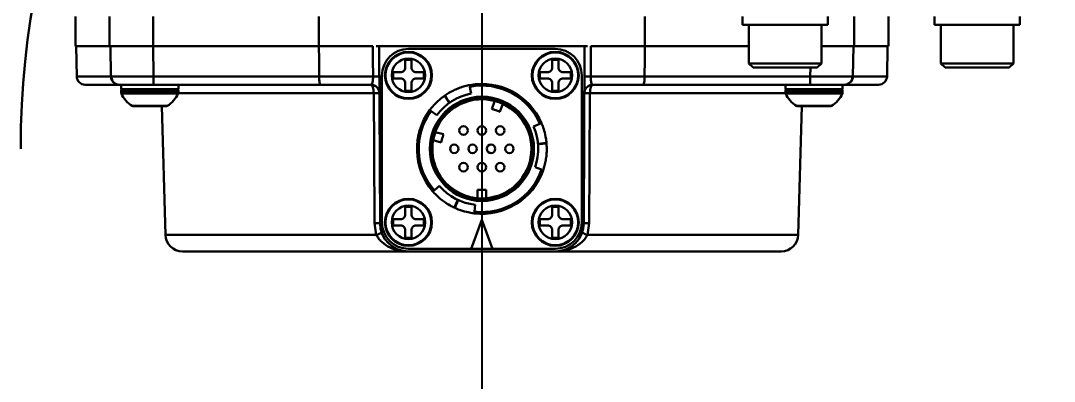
# Model space of a CAD drawing. Header units: millimetres. Extents: x 8 to 22425, y -1213 to 4973.
# Drawn here: x 10201.3 to 10322.3, y 3327.4 to 3369.6 of the extents above; entities that cross this region are included whole.
import ezdxf

# ---------------------------------------------------------------- set-up
doc = ezdxf.new("R2010")
doc.units = ezdxf.units.MM
doc.header["$PDSIZE"] = -1
doc.styles.get("Standard").update_dxf_attribs({"font": 'hyswlongfangsong.ttf'})
doc.dimstyles.new('ISO-25', dxfattribs={"dimscale": 25, "dimtxt": 3.5, "dimasz": 1.6, "dimexe": 1.25, "dimexo": 0.625, "dimtad": 1, "dimdec": 0, "dimzin": 9, "dimdsep": 46, "dimtxsty": 'Standard', "dimcen": 2.5, "dimadec": 0, "dimazin": 2, "dimtfac": 1, "dimtdec": 0, "dimtofl": 0, "dimtmove": 0, "dimatfit": 3, "dimfxl": 1, "dimarcsym": 0})

# ---------------------------------------------------------------- blocks, each defined once
blk = doc.blocks.new('*D170')
at = {"color": 0, "lineweight": -2, "transparency": 16777216}
for p, q in [((10120.92, 3749.07), (10816.81, 3749.07)), ((10785.56, 3709.07), (10785.56, 3165.07)), ((10540.92, 3125.07), (10816.81, 3125.07))]:
    blk.add_line(p, q, dxfattribs=at)
at = {"color": 0, "transparency": 16777216}
for points in [[(10778.89, 3709.07), (10792.22, 3709.07), (10785.56, 3749.07)], [(10778.89, 3165.07), (10792.22, 3165.07), (10785.56, 3125.07)]]:
    blk.add_solid(points, dxfattribs=at)
at = {"layer": 'Defpoints', "color": 0, "transparency": 16777216}
for p in [(10105.3, 3749.07), (10525.3, 3125.07), (10785.56, 3125.07)]:
    blk.add_point(p, dxfattribs=at)
at = {"color": 0, "transparency": 16777216, "insert": (10726.18, 3457.98), "char_height": 87.5, "attachment_point": 5, "rotation": 90}
blk.add_mtext('624', dxfattribs=at)
blk = doc.blocks.new('*D169')
at = {"color": 0, "lineweight": -2, "transparency": 16777216}
for p, q in [((10255.3, 3537.24), (10255.3, 2923.1)), ((9799.25, 3378.84), (9799.25, 2923.1)), ((9839.25, 2954.35), (10215.3, 2954.35))]:
    blk.add_line(p, q, dxfattribs=at)
at = {"color": 0, "transparency": 16777216}
for points in [[(9839.25, 2961.01), (9839.25, 2947.68), (9799.25, 2954.35)], [(10215.3, 2961.01), (10215.3, 2947.68), (10255.3, 2954.35)]]:
    blk.add_solid(points, dxfattribs=at)
at = {"layer": 'Defpoints', "color": 0, "transparency": 16777216}
for p in [(10255.3, 3552.87), (9799.25, 3394.46), (10255.3, 2954.35)]:
    blk.add_point(p, dxfattribs=at)
at = {"color": 0, "transparency": 16777216, "insert": (10036.27, 3013.72), "char_height": 87.5, "attachment_point": 5}
blk.add_mtext('456', dxfattribs=at)
blk = doc.blocks.new('*D162')
at = {"color": 0, "lineweight": -2, "transparency": 16777216}
for p, q in [((9685.71, 3587.56), (9685.71, 2655.95)), ((10255.3, 3537.24), (10255.3, 2655.95)), ((10215.3, 2687.2), (9725.71, 2687.2))]:
    blk.add_line(p, q, dxfattribs=at)
at = {"color": 0, "transparency": 16777216}
for points in [[(9725.71, 2693.87), (9725.71, 2680.54), (9685.71, 2687.2)], [(10215.3, 2693.87), (10215.3, 2680.54), (10255.3, 2687.2)]]:
    blk.add_solid(points, dxfattribs=at)
at = {"layer": 'Defpoints', "color": 0, "transparency": 16777216}
for p in [(9685.71, 3603.18), (10255.3, 3552.87), (9685.71, 2687.2)]:
    blk.add_point(p, dxfattribs=at)
at = {"color": 0, "transparency": 16777216, "insert": (9970.5, 2746.58), "char_height": 87.5, "attachment_point": 5}
blk.add_mtext('570', dxfattribs=at)
blk = doc.blocks.new('*D163')
at = {"color": 0, "lineweight": -2, "transparency": 16777216}
for p, q in [((10255.3, 3537.24), (10255.3, 2456.12)), ((9609.7, 2856.91), (9609.7, 2456.12)), ((9649.7, 2487.37), (10215.3, 2487.37))]:
    blk.add_line(p, q, dxfattribs=at)
at = {"color": 0, "transparency": 16777216}
for points in [[(9649.7, 2494.04), (9649.7, 2480.7), (9609.7, 2487.37)], [(10215.3, 2494.04), (10215.3, 2480.7), (10255.3, 2487.37)]]:
    blk.add_solid(points, dxfattribs=at)
at = {"layer": 'Defpoints', "color": 0, "transparency": 16777216}
for p in [(10255.3, 3552.87), (9609.7, 2872.54), (10255.3, 2487.37)]:
    blk.add_point(p, dxfattribs=at)
at = {"color": 0, "transparency": 16777216, "insert": (9932.5, 2546.74), "char_height": 87.5, "attachment_point": 5}
blk.add_mtext('646', dxfattribs=at)
blk = doc.blocks.new('*D164')
at = {"color": 0, "lineweight": -2, "transparency": 16777216}
for p, q in [((8741.62, 3571.79), (8741.62, 2271.34)), ((10255.3, 3537.24), (10255.3, 2271.34)), ((10215.3, 2302.59), (8781.62, 2302.59))]:
    blk.add_line(p, q, dxfattribs=at)
at = {"color": 0, "transparency": 16777216}
for points in [[(8781.62, 2309.26), (8781.62, 2295.93), (8741.62, 2302.59)], [(10215.3, 2309.26), (10215.3, 2295.93), (10255.3, 2302.59)]]:
    blk.add_solid(points, dxfattribs=at)
at = {"layer": 'Defpoints', "color": 0, "transparency": 16777216}
for p in [(8741.62, 3587.41), (10255.3, 3552.87), (8741.62, 2302.59)]:
    blk.add_point(p, dxfattribs=at)
at = {"color": 0, "transparency": 16777216, "insert": (9529.11, 2361.97), "char_height": 87.5, "attachment_point": 5}
blk.add_mtext('1514', dxfattribs=at)

msp = doc.modelspace()

# ---------------------------------------------------------------- linework, layer by layer
at = {"color": 161, "lineweight": 30, "true_color": 0x67adff}
for p, q in [((10207.7, 3370.07), (10207.7, 3366.57)), ((10211.7, 3366.57), (10211.7, 3370.07)), ((10216.8, 3370.07), (10216.8, 3366.57)), ((10236.2, 3366.57), (10236.2, 3370.07)), ((10274.4, 3366.57), (10274.4, 3370.07)), ((10285.8, 3370.07), (10285.8, 3369.07)), ((10295.8, 3369.07), (10295.8, 3370.07)), ((10298.9, 3370.07), (10298.9, 3366.57)), ((10302.9, 3366.57), (10302.9, 3370.07)), ((10308.3, 3370.07), (10308.3, 3369.07)), ((10318.3, 3369.07), (10318.3, 3370.07)), ((10295.8, 3369.07), (10285.8, 3369.07)), ((10286.55, 3369.07), (10286.55, 3364.57)), ((10295.05, 3364.57), (10295.05, 3369.07)), ((10318.3, 3369.07), (10308.3, 3369.07)), ((10309.05, 3369.07), (10309.05, 3364.57)), ((10317.55, 3364.57), (10317.55, 3369.07)), ((10211.7, 3366.57), (10207.7, 3366.57)), ((10207.8, 3366.57), (10207.86, 3363.05)), ((10216.8, 3366.57), (10211.7, 3366.57)), ((10211.86, 3363.05), (10211.8, 3366.57)), ((10216.8, 3366.57), (10236.2, 3366.57)), ((10216.86, 3363.05), (10216.8, 3366.57)), ((10242.53, 3366.57), (10236.2, 3366.57)), ((10243.27, 3366.57), (10243.38, 3345.85)), ((10267.32, 3366.57), (10243.27, 3366.57)), ((10263.9, 3366.27), (10246.7, 3366.27)), ((10246.7, 3365.84), (10246.7, 3365.92)), ((10263.9, 3365.84), (10263.9, 3365.92)), ((10267.22, 3345.85), (10267.32, 3366.57)), ((10274.4, 3366.57), (10268.06, 3366.57)), ((10274.4, 3366.57), (10286.55, 3366.57)), ((10298.9, 3366.57), (10295.05, 3366.57)), ((10298.74, 3363.05), (10298.8, 3366.57)), ((10302.9, 3366.57), (10298.9, 3366.57)), ((10302.74, 3363.05), (10302.8, 3366.57)), ((10246.33, 3364.08), (10246.33, 3364.97)), ((10247.07, 3364.97), (10247.07, 3364.08)), ((10263.53, 3364.08), (10263.53, 3364.97)), ((10264.27, 3364.97), (10264.27, 3364.08)), ((10244.9, 3363.53), (10245.78, 3363.53)), ((10247.62, 3363.53), (10248.5, 3363.53)), ((10262.1, 3363.53), (10262.98, 3363.53)), ((10264.82, 3363.53), (10265.7, 3363.53)), ((10286.55, 3364.57), (10295.05, 3364.57)), ((10286.55, 3364.57), (10287.05, 3364.07)), ((10287.05, 3364.07), (10294.55, 3364.07)), ((10293.74, 3363.05), (10293.76, 3364.07)), ((10295.05, 3364.57), (10294.55, 3364.07)), ((10309.05, 3364.57), (10309.55, 3364.07)), ((10309.05, 3364.57), (10317.55, 3364.57)), ((10309.55, 3364.07), (10317.05, 3364.07)), ((10317.55, 3364.57), (10317.05, 3364.07)), ((10207.86, 3363.05), (10211.86, 3363.05)), ((10211.86, 3363.05), (10212.05, 3363.05)), ((10216.86, 3363.05), (10236.23, 3363.05)), ((10216.86, 3362.07), (10216.86, 3363.05)), ((10236.23, 3363.05), (10242.56, 3363.05)), ((10243.6, 3363.17), (10243.6, 3345.97)), ((10244.74, 3363.17), (10244.9, 3363.17)), ((10245.78, 3362.8), (10244.9, 3362.8)), ((10246.33, 3361.37), (10246.33, 3362.25)), ((10247.07, 3362.25), (10247.07, 3361.37)), ((10248.5, 3362.8), (10247.62, 3362.8)), ((10248.66, 3363.17), (10248.5, 3363.17)), ((10261.94, 3363.17), (10262.1, 3363.17)), ((10262.98, 3362.8), (10262.1, 3362.8)), ((10263.53, 3361.37), (10263.53, 3362.25)), ((10264.27, 3362.25), (10264.27, 3361.37)), ((10265.7, 3362.8), (10264.82, 3362.8)), ((10265.86, 3363.17), (10265.7, 3363.17)), ((10267, 3345.97), (10267, 3363.17)), ((10268.04, 3363.05), (10274.36, 3363.05)), ((10274.36, 3363.05), (10293.74, 3363.05)), ((10293.74, 3363.05), (10293.74, 3362.07)), ((10298.74, 3363.05), (10302.74, 3363.05)), ((10212.86, 3362.07), (10208.86, 3362.07)), ((10216.86, 3362.07), (10212.86, 3362.07)), ((10213.06, 3362.07), (10213.06, 3361.57)), ((10219.76, 3361.57), (10213.06, 3361.57)), ((10213.06, 3361.37), (10213.06, 3361.16)), ((10219.76, 3361.37), (10213.06, 3361.37)), ((10213.06, 3361.16), (10216.41, 3361.16)), ((10216.41, 3361.04), (10213.09, 3361.04)), ((10216.41, 3361.16), (10219.76, 3361.16)), ((10219.73, 3361.04), (10216.41, 3361.04)), ((10236.44, 3362.07), (10216.86, 3362.07)), ((10242.64, 3361.09), (10219.75, 3361.09)), ((10219.76, 3361.57), (10219.76, 3362.07)), ((10219.76, 3361.16), (10219.76, 3361.37)), ((10242.3, 3362.07), (10236.44, 3362.07)), ((10242.3, 3362.07), (10242.35, 3362.11)), ((10253.95, 3361.87), (10253.93, 3362.01)), ((10253.97, 3361.93), (10253.96, 3362.02)), ((10290.85, 3361.09), (10267.96, 3361.09)), ((10274.15, 3362.07), (10268.3, 3362.07)), ((10293.74, 3362.07), (10274.15, 3362.07)), ((10290.84, 3362.07), (10290.84, 3361.57)), ((10297.54, 3361.57), (10290.84, 3361.57)), ((10290.84, 3361.37), (10290.84, 3361.16)), ((10297.54, 3361.37), (10290.84, 3361.37)), ((10290.84, 3361.16), (10294.19, 3361.16)), ((10294.19, 3361.04), (10290.87, 3361.04)), ((10297.74, 3362.07), (10293.74, 3362.07)), ((10294.19, 3361.16), (10297.54, 3361.16)), ((10297.51, 3361.04), (10294.19, 3361.04)), ((10297.54, 3361.57), (10297.54, 3362.07)), ((10297.54, 3361.16), (10297.54, 3361.37)), ((10301.74, 3362.07), (10297.74, 3362.07)), ((10246.7, 3360.49), (10246.7, 3360.42)), ((10250.91, 3360.77), (10251.49, 3359.95)), ((10256.47, 3359.25), (10256.81, 3360.17)), ((10257.74, 3359.83), (10257.41, 3358.91)), ((10263.9, 3360.49), (10263.9, 3360.42)), ((10214.36, 3359.6), (10218.46, 3359.6)), ((10218.35, 3359.57), (10214.46, 3359.57)), ((10217.82, 3359.57), (10218.24, 3344.51)), ((10249.21, 3359.11), (10249.37, 3358.99)), ((10249.37, 3358.99), (10250.01, 3358.52)), ((10292.14, 3359.6), (10296.24, 3359.6)), ((10296.13, 3359.57), (10292.25, 3359.57)), ((10292.35, 3344.51), (10292.78, 3359.57)), ((10262.1, 3357.49), (10261.36, 3357.17)), ((10262.28, 3357.57), (10262.1, 3357.49)), ((10249.85, 3356.54), (10250.79, 3356.29)), ((10250.53, 3355.33), (10249.59, 3355.58)), ((10262.87, 3355.27), (10261.87, 3355.17)), ((10262.27, 3352.09), (10262.43, 3352.03)), ((10262.34, 3352.03), (10262.43, 3352)), ((10249.58, 3349.74), (10249.51, 3349.68)), ((10249.64, 3349.75), (10249.54, 3349.66)), ((10254.8, 3348.79), (10254.8, 3349.77)), ((10254.8, 3349.77), (10255.8, 3349.77)), ((10255.8, 3349.77), (10255.8, 3348.79)), ((10246.33, 3346.88), (10246.33, 3347.77)), ((10246.7, 3348.64), (10246.7, 3348.72)), ((10247.07, 3347.77), (10247.07, 3346.88)), ((10252.12, 3347.66), (10252.54, 3348.57)), ((10254.43, 3347.22), (10254.52, 3348.01)), ((10263.53, 3346.88), (10263.53, 3347.77)), ((10263.9, 3348.64), (10263.9, 3348.72)), ((10264.27, 3347.77), (10264.27, 3346.88)), ((10254.41, 3347.02), (10254.43, 3347.22)), ((10242.94, 3344.51), (10242.72, 3345.87)), ((10244.74, 3345.97), (10244.9, 3345.97)), ((10244.9, 3346.33), (10245.78, 3346.33)), ((10245.78, 3345.6), (10244.9, 3345.6)), ((10247.62, 3346.33), (10248.5, 3346.33)), ((10248.5, 3345.6), (10247.62, 3345.6)), ((10248.66, 3345.97), (10248.5, 3345.97)), ((10254.06, 3342.87), (10255.3, 3346.27)), ((10255.3, 3346.27), (10256.54, 3342.87)), ((10261.94, 3345.97), (10262.1, 3345.97)), ((10262.1, 3346.33), (10262.98, 3346.33)), ((10262.98, 3345.6), (10262.1, 3345.6)), ((10264.82, 3346.33), (10265.7, 3346.33)), ((10265.7, 3345.6), (10264.82, 3345.6)), ((10265.86, 3345.97), (10265.7, 3345.97)), ((10267.88, 3345.87), (10267.65, 3344.51)), ((10218.24, 3344.51), (10242.94, 3344.51)), ((10246.33, 3344.17), (10246.33, 3345.05)), ((10247.07, 3345.05), (10247.07, 3344.17)), ((10263.53, 3344.17), (10263.53, 3345.05)), ((10264.27, 3345.05), (10264.27, 3344.17)), ((10267.65, 3344.51), (10292.35, 3344.51)), ((10246.7, 3343.29), (10246.7, 3343.22)), ((10246.7, 3342.87), (10254.06, 3342.87)), ((10256.54, 3342.87), (10254.06, 3342.87)), ((10256.54, 3342.87), (10263.9, 3342.87)), ((10263.9, 3343.29), (10263.9, 3343.22)), ((10246.68, 3342.57), (10220.24, 3342.57)), ((10246.68, 3342.57), (10263.92, 3342.57)), ((10290.35, 3342.57), (10263.92, 3342.57))]:
    msp.add_line(p, q, dxfattribs=at)
at = {"color": 161, "lineweight": 30, "true_color": 0x67adff, "flags": 128}
for points in [[(10236.23, 3363.05), (10236.23, 3365.02), (10236.22, 3366.57)], [(10242.56, 3363.05), (10242.55, 3365.02), (10242.54, 3366.57)], [(10268.06, 3366.57), (10268.05, 3364.6), (10268.04, 3363.05)], [(10274.36, 3363.05), (10274.37, 3365.02), (10274.38, 3366.57)], [(10212.86, 3362.07), (10212.67, 3362.09), (10212.49, 3362.14)], [(10242.64, 3361.09), (10242.63, 3361.29), (10242.61, 3361.47), (10242.58, 3361.64), (10242.54, 3361.78), (10242.49, 3361.9), (10242.43, 3361.99), (10242.37, 3362.05), (10242.3, 3362.07)], [(10242.72, 3345.87), (10242.67, 3354.4), (10242.64, 3361.09)], [(10253.89, 3361.83), (10253.97, 3361.39), (10254.04, 3361.05)], [(10267.96, 3361.09), (10267.91, 3352.57), (10267.88, 3345.87)], [(10268.3, 3362.07), (10268.23, 3362.05), (10268.17, 3361.99), (10268.11, 3361.9), (10268.06, 3361.78), (10268.02, 3361.64), (10267.99, 3361.47), (10267.97, 3361.29), (10267.96, 3361.09)], [(10251.53, 3359.98), (10251.21, 3360.44), (10250.96, 3360.8)], [(10257.41, 3358.91), (10257.37, 3358.92), (10257.27, 3358.96), (10257.12, 3359.01), (10256.94, 3359.08), (10256.76, 3359.14), (10256.61, 3359.2), (10256.51, 3359.23), (10256.47, 3359.25)], [(10250.79, 3356.29), (10250.78, 3356.25), (10250.75, 3356.15), (10250.71, 3355.99), (10250.66, 3355.81), (10250.61, 3355.62), (10250.57, 3355.47), (10250.54, 3355.36), (10250.53, 3355.33)], [(10261.88, 3355.12), (10262.43, 3355.17), (10262.87, 3355.21)], [(10262.3, 3352.16), (10261.87, 3352.3), (10261.54, 3352.42)], [(10249.71, 3349.71), (10250.05, 3350.01), (10250.32, 3350.24)], [(10252.49, 3348.59), (10252.25, 3348.09), (10252.07, 3347.69)]]:
    msp.add_lwpolyline(points, dxfattribs=at)
at = {"color": 161, "lineweight": 30, "true_color": 0x67adff}
for centre, radius in [((10255.3, 3354.57), 6.1), ((10255.3, 3354.57), 5.9), ((10253.15, 3356.72), 0.5), ((10255.3, 3356.72), 0.5), ((10257.45, 3356.72), 0.5), ((10252.07, 3354.57), 0.5), ((10254.22, 3354.57), 0.5), ((10256.37, 3354.57), 0.5), ((10258.52, 3354.57), 0.5), ((10253.15, 3352.42), 0.5), ((10255.3, 3352.42), 0.5), ((10257.45, 3352.42), 0.5)]:
    msp.add_circle(centre, radius, dxfattribs=at)
for centre, radius, start, end in [((10301.3, 3354.57), 100, 90, 180), ((10246.7, 3363.17), 3.1, 90, 180), ((10246.7, 3363.17), 2.75, 90, 270), ((10246.7, 3363.17), 2.75, 270, 90), ((10263.9, 3363.17), 2.75, 90, 270), ((10263.9, 3363.17), 3.1, 0, 90), ((10263.9, 3363.17), 2.75, 270, 90), ((10246.7, 3363.17), 2.68, 90, 270), ((10246.7, 3363.17), 1.96, 0, 180), ((10246.7, 3363.17), 2.68, 270, 90), ((10263.9, 3363.17), 2.68, 90, 270), ((10263.9, 3363.17), 1.96, 0, 180), ((10263.9, 3363.17), 2.68, 270, 90), ((10208.86, 3363.07), 1, 181.0002, 270), ((10212.86, 3363.07), 1, 181, 228.7229), ((10242.76, 3353.29), 9.76, 86.8955, 91.1905), ((10246.7, 3363.17), 1.96, 180, 0), ((10263.9, 3363.17), 1.96, 180, 0), ((10267.83, 3353.29), 9.76, 88.8095, 93.1045), ((10297.74, 3363.07), 1, 270, 359), ((10301.74, 3363.07), 1, 270, 358.9998), ((10213.26, 3361.37), 0.2, 90, 180), ((10213.36, 3361.16), 0.3, 180, 204.6022), ((10216.1, 3362.42), 3.32, 204.6022, 238.3183), ((10216.72, 3362.42), 3.32, 301.6817, 335.3978), ((10219.56, 3361.37), 0.2, 0, 90), ((10219.46, 3361.16), 0.3, 335.3978, 0), ((10242.3, 3361.07), 1, 46.782, 90), ((10242.8, 3356.04), 5.06, 84.2573, 91.7765), ((10242.3, 3361.07), 1, 0.3, 42.3401), ((10255.3, 3354.57), 6.6, 100.9887, 143.2496), ((10255.3, 3354.57), 7.6, 23.2496, 100.6581), ((10255.3, 3354.57), 7.4, 23.2496, 100.9887), ((10268.3, 3361.07), 1, 137.6588, 179.7), ((10267.8, 3356.04), 5.06, 88.2235, 95.7427), ((10268.3, 3361.07), 1, 90, 133.2168), ((10291.04, 3361.37), 0.2, 90, 180), ((10291.14, 3361.16), 0.3, 180, 204.6022), ((10293.88, 3362.42), 3.32, 204.6022, 238.3183), ((10294.5, 3362.42), 3.32, 301.6817, 335.3978), ((10297.34, 3361.37), 0.2, 0, 90), ((10297.24, 3361.16), 0.3, 335.3978, 0), ((10255.3, 3354.57), 5.8, 70, 165), ((10255.3, 3354.57), 5.8, 270, 70), ((10214.46, 3359.77), 0.2, 238.3183, 270), ((10218.35, 3359.77), 0.2, 270, 301.6817), ((10255.3, 3354.57), 7.6, 143.2496, 220.6581), ((10255.3, 3354.57), 7.4, 143.2496, 220.9887), ((10292.25, 3359.77), 0.2, 238.3183, 270), ((10296.13, 3359.77), 0.2, 270, 301.6817), ((10255.3, 3354.57), 6.6, 340.9887, 23.2496), ((10255.3, 3354.57), 5.8, 165, 270), ((10255.3, 3354.57), 7.6, 263.2496, 340.6581), ((10255.3, 3354.57), 7.4, 263.2496, 340.9887), ((10255.3, 3354.57), 6.6, 220.9887, 263.2496), ((10246.7, 3345.97), 2.75, 90, 270), ((10246.7, 3345.97), 2.68, 90, 270), ((10246.7, 3345.97), 1.96, 0, 180), ((10246.7, 3345.97), 2.75, 270, 90), ((10246.7, 3345.97), 2.68, 270, 90), ((10263.9, 3345.97), 2.75, 90, 270), ((10263.9, 3345.97), 2.68, 90, 270), ((10263.9, 3345.97), 1.96, 0, 180), ((10263.9, 3345.97), 2.75, 270, 90), ((10263.9, 3345.97), 2.68, 270, 90), ((10242.88, 3340.84), 5.03, 84.2433, 91.7776), ((10246.68, 3345.87), 3.3, 180.3, 270), ((10246.7, 3345.97), 3.1, 180, 270), ((10246.7, 3345.97), 1.96, 180, 0), ((10263.9, 3345.97), 1.96, 180, 0), ((10263.9, 3345.97), 3.1, 270, 0), ((10263.92, 3345.87), 3.3, 270, 359.7), ((10267.72, 3340.84), 5.03, 88.2224, 95.7567), ((10220.24, 3344.57), 2, 181.6156, 270), ((10242.5, 3346.23), 1.78, 284.5485, 306.6348), ((10268.1, 3346.23), 1.78, 233.3652, 255.4515), ((10290.35, 3344.57), 2, 270, 358.3844)]:
    msp.add_arc(centre, radius, start, end, dxfattribs=at)
for points, knots in [([(10242.93, 3366.57), (10242.98, 3366.57), (10243.08, 3366.57), (10243.19, 3366.57), (10243.26, 3366.57), (10243.27, 3366.57), (10243.27, 3366.57)], [0, 0, 0, 0, 0.2487703, 0.4994988, 0.749377, 1, 1, 1, 1]), ([(10267.32, 3366.57), (10267.33, 3366.57), (10267.34, 3366.57), (10267.41, 3366.57), (10267.51, 3366.57), (10267.62, 3366.57), (10267.67, 3366.57)], [0, 0, 0, 0, 0.249373, 0.499828, 0.749543, 1, 1, 1, 1]), ([(10246.33, 3364.97), (10246.47, 3364.97), (10246.71, 3364.97), (10246.96, 3364.97), (10247.07, 3364.97)], [0, 0, 0, 0, 0.55998, 1, 1, 1, 1]), ([(10263.53, 3364.97), (10263.67, 3364.97), (10263.91, 3364.97), (10264.16, 3364.97), (10264.27, 3364.97)], [0, 0, 0, 0, 0.55998, 1, 1, 1, 1]), ([(10244.9, 3363.17), (10244.9, 3363.23), (10244.9, 3363.36), (10244.9, 3363.48), (10244.9, 3363.53)], [0, 0, 0, 0, 0.5598114, 1, 1, 1, 1]), ([(10245.78, 3363.53), (10245.85, 3363.54), (10246, 3363.56), (10246.18, 3363.68), (10246.31, 3363.87), (10246.32, 3364.01), (10246.33, 3364.08)], [0, 0, 0, 0, 0.249751, 0.499551, 0.749454, 1, 1, 1, 1]), ([(10247.07, 3364.08), (10247.07, 3364.01), (10247.09, 3363.87), (10247.22, 3363.69), (10247.4, 3363.56), (10247.54, 3363.54), (10247.62, 3363.53)], [0, 0, 0, 0, 0.249746, 0.499554, 0.749441, 1, 1, 1, 1]), ([(10248.5, 3363.53), (10248.5, 3363.46), (10248.5, 3363.34), (10248.5, 3363.22), (10248.5, 3363.17)], [0, 0, 0, 0, 0.5601736, 1, 1, 1, 1]), ([(10262.1, 3363.17), (10262.1, 3363.23), (10262.1, 3363.36), (10262.1, 3363.48), (10262.1, 3363.53)], [0, 0, 0, 0, 0.5598114, 1, 1, 1, 1]), ([(10262.98, 3363.53), (10263.05, 3363.54), (10263.2, 3363.56), (10263.38, 3363.68), (10263.51, 3363.87), (10263.52, 3364.01), (10263.53, 3364.08)], [0, 0, 0, 0, 0.249752, 0.499551, 0.749454, 1, 1, 1, 1]), ([(10264.27, 3364.08), (10264.27, 3364.01), (10264.29, 3363.87), (10264.42, 3363.69), (10264.6, 3363.56), (10264.74, 3363.54), (10264.82, 3363.53)], [0, 0, 0, 0, 0.249746, 0.499554, 0.749441, 1, 1, 1, 1]), ([(10265.7, 3363.53), (10265.7, 3363.46), (10265.7, 3363.34), (10265.7, 3363.22), (10265.7, 3363.17)], [0, 0, 0, 0, 0.5601736, 1, 1, 1, 1]), ([(10211.96, 3363.05), (10211.95, 3362.96), (10211.94, 3362.77), (10212.04, 3362.5), (10212.22, 3362.27), (10212.41, 3362.18), (10212.5, 3362.14)], [0, 0, 0, 0, 0.244419, 0.49747, 0.752073, 1, 1, 1, 1]), ([(10212.05, 3363.05), (10212.09, 3363.04), (10212.23, 3363.04), (10213.26, 3363.04), (10214.89, 3363.04), (10216.2, 3363.05), (10216.86, 3363.05)], [0, 0, 0, 0, 0.14453, 0.429682, 0.714834, 1, 1, 1, 1]), ([(10236.44, 3362.07), (10236.42, 3362.08), (10236.36, 3362.11), (10236.3, 3362.3), (10236.27, 3362.5), (10236.24, 3362.73), (10236.24, 3362.92), (10236.23, 3363.05)], [0, 0, 0, 0, 0.250261, 0.499844, 0.630927, 0.758066, 1, 1, 1, 1]), ([(10242.35, 3362.11), (10242.37, 3362.12), (10242.42, 3362.14), (10242.48, 3362.29), (10242.52, 3362.48), (10242.54, 3362.66), (10242.56, 3362.85), (10242.56, 3362.98), (10242.56, 3363.05)], [0, 0, 0, 0, 0.170734, 0.421505, 0.575932, 0.722975, 0.86385, 1, 1, 1, 1]), ([(10244.9, 3362.8), (10244.9, 3362.87), (10244.9, 3362.99), (10244.9, 3363.11), (10244.9, 3363.17)], [0, 0, 0, 0, 0.5601736, 1, 1, 1, 1]), ([(10246.33, 3362.25), (10246.32, 3362.32), (10246.31, 3362.47), (10246.18, 3362.65), (10246, 3362.78), (10245.85, 3362.79), (10245.78, 3362.8)], [0, 0, 0, 0, 0.24976, 0.499551, 0.749444, 1, 1, 1, 1]), ([(10247.62, 3362.8), (10247.54, 3362.79), (10247.4, 3362.78), (10247.22, 3362.65), (10247.09, 3362.47), (10247.07, 3362.32), (10247.07, 3362.25)], [0, 0, 0, 0, 0.2497478, 0.4995429, 0.7494416, 1, 1, 1, 1]), ([(10248.5, 3363.17), (10248.5, 3363.1), (10248.5, 3362.98), (10248.5, 3362.85), (10248.5, 3362.8)], [0, 0, 0, 0, 0.5598114, 1, 1, 1, 1]), ([(10262.1, 3362.8), (10262.1, 3362.87), (10262.1, 3362.99), (10262.1, 3363.11), (10262.1, 3363.17)], [0, 0, 0, 0, 0.5601736, 1, 1, 1, 1]), ([(10263.53, 3362.25), (10263.52, 3362.32), (10263.51, 3362.47), (10263.38, 3362.65), (10263.2, 3362.78), (10263.05, 3362.79), (10262.98, 3362.8)], [0, 0, 0, 0, 0.24976, 0.49955, 0.749444, 1, 1, 1, 1]), ([(10264.82, 3362.8), (10264.74, 3362.79), (10264.6, 3362.78), (10264.42, 3362.65), (10264.29, 3362.47), (10264.27, 3362.32), (10264.27, 3362.25)], [0, 0, 0, 0, 0.249747, 0.499542, 0.749442, 1, 1, 1, 1]), ([(10265.7, 3363.17), (10265.7, 3363.1), (10265.7, 3362.98), (10265.7, 3362.85), (10265.7, 3362.8)], [0, 0, 0, 0, 0.5598114, 1, 1, 1, 1]), ([(10268.04, 3363.05), (10268.04, 3362.98), (10268.04, 3362.85), (10268.05, 3362.66), (10268.08, 3362.48), (10268.12, 3362.29), (10268.19, 3362.11), (10268.26, 3362.08), (10268.3, 3362.07)], [0, 0, 0, 0, 0.118029, 0.240071, 0.367373, 0.501, 0.718061, 1, 1, 1, 1]), ([(10274.36, 3363.05), (10274.36, 3362.92), (10274.36, 3362.73), (10274.33, 3362.5), (10274.29, 3362.3), (10274.24, 3362.11), (10274.18, 3362.08), (10274.15, 3362.07)], [0, 0, 0, 0, 0.241923, 0.369062, 0.500156, 0.74974, 1, 1, 1, 1]), ([(10293.74, 3363.05), (10294.39, 3363.05), (10295.7, 3363.04), (10297.36, 3363.04), (10298.51, 3363.04), (10298.66, 3363.05), (10298.74, 3363.05)], [0, 0, 0, 0, 0.250006, 0.5, 0.749994, 1, 1, 1, 1]), ([(10298.1, 3362.14), (10298.19, 3362.18), (10298.37, 3362.27), (10298.56, 3362.5), (10298.66, 3362.77), (10298.65, 3362.96), (10298.64, 3363.05)], [0, 0, 0, 0, 0.247927, 0.50253, 0.755581, 1, 1, 1, 1]), ([(10242.35, 3362.09), (10242.44, 3362.07), (10242.62, 3362.04), (10242.88, 3361.91), (10243.1, 3361.7), (10243.19, 3361.52), (10243.23, 3361.43)], [0, 0, 0, 0, 0.226584, 0.474484, 0.735863, 1, 1, 1, 1]), ([(10247.07, 3361.37), (10246.93, 3361.37), (10246.68, 3361.37), (10246.44, 3361.37), (10246.33, 3361.37)], [0, 0, 0, 0, 0.55998, 1, 1, 1, 1]), ([(10253.89, 3362.04), (10253.7, 3361.99), (10253.29, 3361.91), (10252.69, 3361.71), (10252.06, 3361.45), (10251.48, 3361.15), (10251.11, 3360.91), (10250.96, 3360.8)], [0, 0, 0, 0, 0.180706, 0.386866, 0.585562, 0.823273, 1, 1, 1, 1]), ([(10253.93, 3362.01), (10253.92, 3362.02), (10253.91, 3362.02), (10253.9, 3362.03), (10253.89, 3362.04)], [0, 0, 0, 0, 0.560014, 1, 1, 1, 1]), ([(10253.89, 3361.83), (10253.89, 3361.83), (10253.91, 3361.83), (10253.93, 3361.85), (10253.95, 3361.86), (10253.97, 3361.89), (10253.98, 3361.93), (10253.97, 3361.96), (10253.95, 3361.99), (10253.94, 3362.01), (10253.93, 3362.01)], [0, 0, 0, 0, 0.059769, 0.119562, 0.250916, 0.371545, 0.500924, 0.749769, 0.878398, 1, 1, 1, 1]), ([(10264.27, 3361.37), (10264.13, 3361.37), (10263.88, 3361.37), (10263.64, 3361.37), (10263.53, 3361.37)], [0, 0, 0, 0, 0.55998, 1, 1, 1, 1]), ([(10267.37, 3361.43), (10267.41, 3361.52), (10267.5, 3361.7), (10267.72, 3361.91), (10267.98, 3362.04), (10268.16, 3362.07), (10268.24, 3362.09)], [0, 0, 0, 0, 0.264109, 0.525491, 0.773403, 1, 1, 1, 1]), ([(10250.91, 3360.77), (10250.79, 3360.68), (10250.35, 3360.36), (10249.77, 3359.8), (10249.39, 3359.35), (10249.23, 3359.14), (10249.22, 3359.12), (10249.21, 3359.11)], [0, 0, 0, 0, 0.118834, 0.412143, 0.705473, 0.85278, 1, 1, 1, 1]), ([(10250.96, 3360.8), (10250.95, 3360.8), (10250.93, 3360.78), (10250.91, 3360.77), (10250.91, 3360.77), (10250.91, 3360.77)], [0, 0, 0, 0, 0.389562, 0.777222, 1, 1, 1, 1]), ([(10262.86, 3355.27), (10262.85, 3355.42), (10262.79, 3355.95), (10262.6, 3356.74), (10262.4, 3357.29), (10262.3, 3357.53), (10262.29, 3357.55), (10262.28, 3357.57)], [0, 0, 0, 0, 0.118833, 0.412142, 0.705472, 0.85278, 1, 1, 1, 1]), ([(10262.47, 3352.05), (10262.53, 3352.24), (10262.66, 3352.64), (10262.79, 3353.25), (10262.88, 3353.93), (10262.91, 3354.58), (10262.88, 3355.02), (10262.87, 3355.21)], [0, 0, 0, 0, 0.180707, 0.386865, 0.585562, 0.823272, 1, 1, 1, 1]), ([(10262.87, 3355.21), (10262.87, 3355.22), (10262.87, 3355.25), (10262.87, 3355.26), (10262.87, 3355.26), (10262.87, 3355.26)], [0, 0, 0, 0, 0.389527, 0.777217, 1, 1, 1, 1]), ([(10262.3, 3352.16), (10262.29, 3352.15), (10262.29, 3352.14), (10262.29, 3352.11), (10262.29, 3352.09), (10262.31, 3352.06), (10262.33, 3352.03), (10262.37, 3352.02), (10262.4, 3352.02), (10262.42, 3352.03), (10262.43, 3352.03)], [0, 0, 0, 0, 0.059779, 0.119589, 0.250916, 0.371558, 0.500931, 0.749779, 0.878412, 1, 1, 1, 1]), ([(10262.43, 3352.03), (10262.44, 3352.03), (10262.45, 3352.04), (10262.46, 3352.05), (10262.47, 3352.05)], [0, 0, 0, 0, 0.559995, 1, 1, 1, 1]), ([(10249.54, 3349.66), (10249.53, 3349.65), (10249.53, 3349.64), (10249.53, 3349.62), (10249.53, 3349.61)], [0, 0, 0, 0, 0.55996, 1, 1, 1, 1]), ([(10249.53, 3349.61), (10249.66, 3349.47), (10249.95, 3349.16), (10250.41, 3348.73), (10250.96, 3348.32), (10251.51, 3347.97), (10251.9, 3347.77), (10252.07, 3347.69)], [0, 0, 0, 0, 0.180706, 0.386866, 0.585561, 0.823273, 1, 1, 1, 1]), ([(10249.71, 3349.71), (10249.71, 3349.72), (10249.7, 3349.73), (10249.68, 3349.74), (10249.65, 3349.75), (10249.62, 3349.75), (10249.59, 3349.74), (10249.56, 3349.72), (10249.54, 3349.69), (10249.54, 3349.67), (10249.54, 3349.66)], [0, 0, 0, 0, 0.059767, 0.119568, 0.250922, 0.371542, 0.500933, 0.749762, 0.8784, 1, 1, 1, 1]), ([(10246.33, 3347.77), (10246.47, 3347.77), (10246.71, 3347.77), (10246.96, 3347.77), (10247.07, 3347.77)], [0, 0, 0, 0, 0.55998, 1, 1, 1, 1]), ([(10263.53, 3347.77), (10263.67, 3347.77), (10263.91, 3347.77), (10264.16, 3347.77), (10264.27, 3347.77)], [0, 0, 0, 0, 0.55998, 1, 1, 1, 1]), ([(10245.78, 3346.33), (10245.85, 3346.34), (10246, 3346.36), (10246.18, 3346.48), (10246.31, 3346.67), (10246.32, 3346.81), (10246.33, 3346.88)], [0, 0, 0, 0, 0.249753, 0.499551, 0.749439, 1, 1, 1, 1]), ([(10247.07, 3346.88), (10247.07, 3346.81), (10247.09, 3346.67), (10247.22, 3346.49), (10247.4, 3346.36), (10247.54, 3346.34), (10247.62, 3346.33)], [0, 0, 0, 0, 0.24976, 0.49955, 0.749444, 1, 1, 1, 1]), ([(10252.07, 3347.69), (10252.08, 3347.68), (10252.1, 3347.67), (10252.12, 3347.66), (10252.12, 3347.66), (10252.12, 3347.66)], [0, 0, 0, 0, 0.389545, 0.777221, 1, 1, 1, 1]), ([(10252.12, 3347.67), (10252.26, 3347.6), (10252.75, 3347.38), (10253.53, 3347.16), (10254.11, 3347.06), (10254.37, 3347.02), (10254.39, 3347.02), (10254.41, 3347.02)], [0, 0, 0, 0, 0.118835, 0.412143, 0.705472, 0.85278, 1, 1, 1, 1]), ([(10262.98, 3346.33), (10263.05, 3346.34), (10263.2, 3346.36), (10263.38, 3346.48), (10263.51, 3346.67), (10263.52, 3346.81), (10263.53, 3346.88)], [0, 0, 0, 0, 0.2497539, 0.4995518, 0.7494388, 1, 1, 1, 1]), ([(10264.27, 3346.88), (10264.27, 3346.81), (10264.29, 3346.67), (10264.42, 3346.49), (10264.6, 3346.36), (10264.74, 3346.34), (10264.82, 3346.33)], [0, 0, 0, 0, 0.24976, 0.499551, 0.749444, 1, 1, 1, 1]), ([(10244.9, 3345.97), (10244.9, 3346.03), (10244.9, 3346.16), (10244.9, 3346.28), (10244.9, 3346.33)], [0, 0, 0, 0, 0.5598114, 1, 1, 1, 1]), ([(10244.9, 3345.6), (10244.9, 3345.67), (10244.9, 3345.79), (10244.9, 3345.91), (10244.9, 3345.97)], [0, 0, 0, 0, 0.560196, 1, 1, 1, 1]), ([(10246.33, 3345.05), (10246.32, 3345.12), (10246.31, 3345.27), (10246.18, 3345.45), (10246, 3345.58), (10245.85, 3345.59), (10245.78, 3345.6)], [0, 0, 0, 0, 0.24976, 0.499551, 0.749444, 1, 1, 1, 1]), ([(10247.62, 3345.6), (10247.54, 3345.59), (10247.4, 3345.58), (10247.22, 3345.45), (10247.09, 3345.27), (10247.07, 3345.12), (10247.07, 3345.05)], [0, 0, 0, 0, 0.2497539, 0.4995518, 0.7494388, 1, 1, 1, 1]), ([(10248.5, 3346.33), (10248.5, 3346.26), (10248.5, 3346.14), (10248.5, 3346.02), (10248.5, 3345.97)], [0, 0, 0, 0, 0.5601736, 1, 1, 1, 1]), ([(10248.5, 3345.97), (10248.5, 3345.9), (10248.5, 3345.78), (10248.5, 3345.65), (10248.5, 3345.6)], [0, 0, 0, 0, 0.559794, 1, 1, 1, 1]), ([(10262.1, 3345.97), (10262.1, 3346.03), (10262.1, 3346.16), (10262.1, 3346.28), (10262.1, 3346.33)], [0, 0, 0, 0, 0.5598114, 1, 1, 1, 1]), ([(10262.1, 3345.6), (10262.1, 3345.67), (10262.1, 3345.79), (10262.1, 3345.91), (10262.1, 3345.97)], [0, 0, 0, 0, 0.560196, 1, 1, 1, 1]), ([(10263.53, 3345.05), (10263.52, 3345.12), (10263.51, 3345.27), (10263.38, 3345.45), (10263.2, 3345.58), (10263.05, 3345.59), (10262.98, 3345.6)], [0, 0, 0, 0, 0.24976, 0.49955, 0.749444, 1, 1, 1, 1]), ([(10264.82, 3345.6), (10264.74, 3345.59), (10264.6, 3345.58), (10264.42, 3345.45), (10264.29, 3345.27), (10264.27, 3345.12), (10264.27, 3345.05)], [0, 0, 0, 0, 0.249753, 0.499551, 0.749439, 1, 1, 1, 1]), ([(10265.7, 3346.33), (10265.7, 3346.26), (10265.7, 3346.14), (10265.7, 3346.02), (10265.7, 3345.97)], [0, 0, 0, 0, 0.5601736, 1, 1, 1, 1]), ([(10265.7, 3345.97), (10265.7, 3345.9), (10265.7, 3345.78), (10265.7, 3345.65), (10265.7, 3345.6)], [0, 0, 0, 0, 0.559794, 1, 1, 1, 1]), ([(10246.68, 3342.57), (10246.28, 3342.59), (10245.56, 3342.63), (10244.49, 3343), (10243.72, 3343.5), (10243.2, 3344.06), (10243.03, 3344.36), (10242.94, 3344.51)], [0, 0, 0, 0, 0.278876, 0.500607, 0.770298, 0.889743, 1, 1, 1, 1]), ([(10247.07, 3344.17), (10246.93, 3344.17), (10246.68, 3344.17), (10246.44, 3344.17), (10246.33, 3344.17)], [0, 0, 0, 0, 0.55998, 1, 1, 1, 1]), ([(10264.27, 3344.17), (10264.13, 3344.17), (10263.88, 3344.17), (10263.64, 3344.17), (10263.53, 3344.17)], [0, 0, 0, 0, 0.55998, 1, 1, 1, 1]), ([(10267.65, 3344.51), (10267.57, 3344.36), (10267.4, 3344.06), (10266.88, 3343.5), (10266.1, 3343), (10265.03, 3342.63), (10264.32, 3342.59), (10263.92, 3342.57)], [0, 0, 0, 0, 0.110246, 0.229686, 0.499393, 0.72109, 1, 1, 1, 1])]:
    msp.add_open_spline(points, degree=3, knots=knots, dxfattribs=at)

# ---------------------------------------------------------------- dimensions: what is measured, and where the dimension line sits
dim = msp.add_linear_dim(base=(10785.56, 3125.07), p1=(10105.3, 3749.07), p2=(10525.3, 3125.07), angle=90, dimstyle='ISO-25')
dim.commit()
dim.dimension.update_dxf_attribs({"geometry": '*D170', "text_midpoint": (10785.56, 3457.98), "dimtype": 160})
for base, p1, p2, picture, middle in [((9685.71, 2687.2), (10255.3, 3552.87), (9685.71, 3603.18), '*D162', (9970.5, 2746.58)), ((10255.3, 2487.37), (9609.7, 2872.54), (10255.3, 3552.87), '*D163', (9932.5, 2546.74))]:
    dim = msp.add_linear_dim(base=base, p1=p1, p2=p2, dimstyle='ISO-25')
    dim.commit()
    dim.dimension.update_dxf_attribs({"geometry": picture, "text_midpoint": middle})
for base, p1, p2, picture, middle in [((8741.62, 2302.59), (10255.3, 3552.87), (8741.62, 3587.41), '*D164', (9529.11, 2302.59)), ((10255.3, 2954.35), (9799.25, 3394.46), (10255.3, 3552.87), '*D169', (10036.27, 2954.35))]:
    dim = msp.add_linear_dim(base=base, p1=p1, p2=p2, dimstyle='ISO-25')
    dim.commit()
    dim.dimension.update_dxf_attribs({"geometry": picture, "text_midpoint": middle, "dimtype": 160})

doc.saveas('drawing.dxf')
